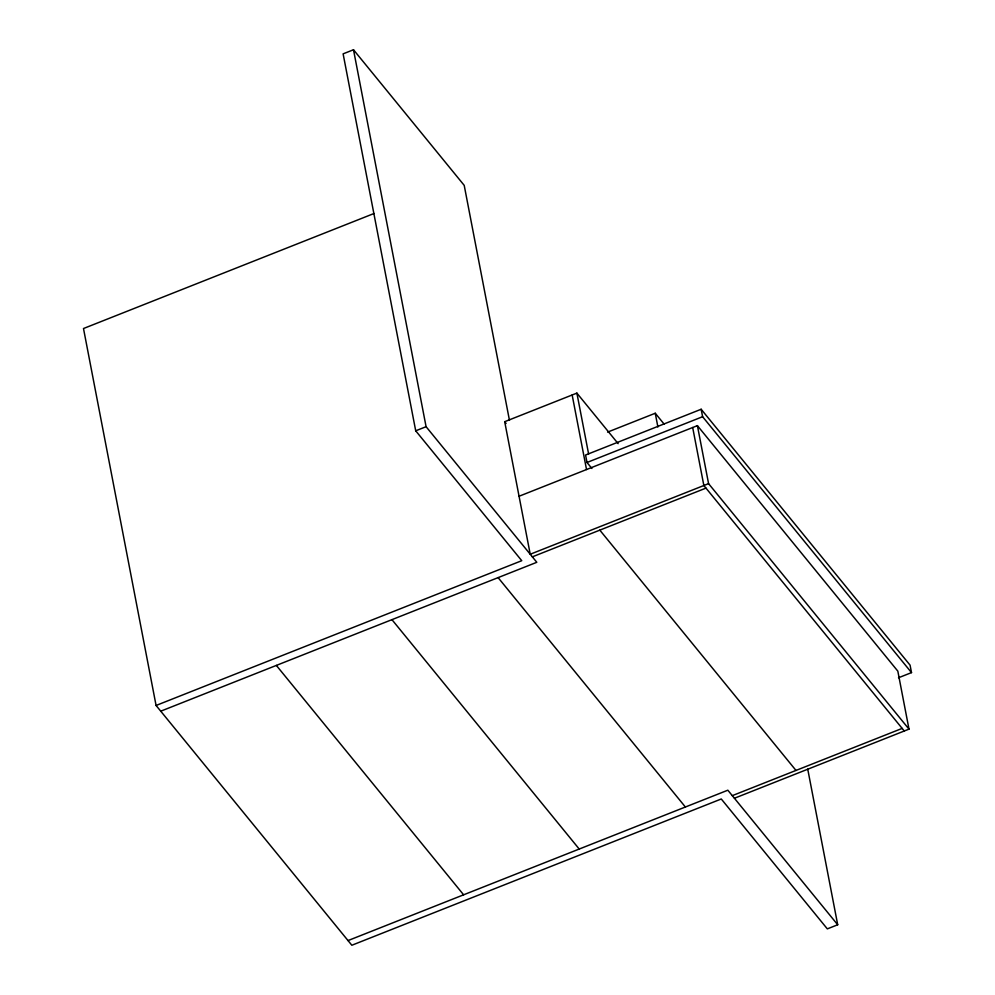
<?xml version="1.0" encoding="UTF-8"?>
<svg xmlns="http://www.w3.org/2000/svg" width="995" height="995" viewBox="0 0 995 995"><rect width="100%" height="100%" fill="white"/><g stroke="black" fill="none" stroke-linecap="round" stroke-linejoin="round"><path stroke-width="1.49" d="M509.465 420.375L464.205 185.356L353.499 49.75L343.113 53.854L415.711 430.81L521.753 560.695L156.078 705.467L83.493 328.524L374.008 213.502M415.711 430.81L426.084 426.693L536.803 562.299L160.742 711.189M734.422 798.251L908.995 729.136L708.577 483.645L530.223 554.252L504.701 421.693L576.889 393.112L618.144 443.658M607.597 432.116L655.257 413.248L664.088 424.069M898.497 677.757L911.507 672.608L910.064 665.145L701.164 409.256L585.57 455.026L587 462.488L591.901 468.483M587 462.488L702.607 416.718L911.507 672.608M519.054 496.256L697.408 425.649L897.826 671.14L908.995 729.136M532.337 556.852L705.977 488.11M348.026 940.573L727.842 790.204L837.703 924.765L827.33 928.882L721.275 798.985L351.844 945.25L156.078 705.467M732.295 795.652L902.154 728.402M904.281 731.002L703.851 485.51L692.682 427.514M599.811 530.136L796 770.441M504.701 421.693L506.107 423.435M498.109 577.622L685.381 807.007M391.943 619.649L579.214 849.046M276.349 665.419L463.62 894.803M807.729 769.11L837.703 924.765M701.164 409.256L702.607 416.718M697.408 425.649L708.577 483.645M655.257 413.248L657.894 426.992M576.889 393.112L588.605 453.981M572.162 394.99L586.528 469.54M353.499 49.75L426.084 426.693"/></g></svg>
